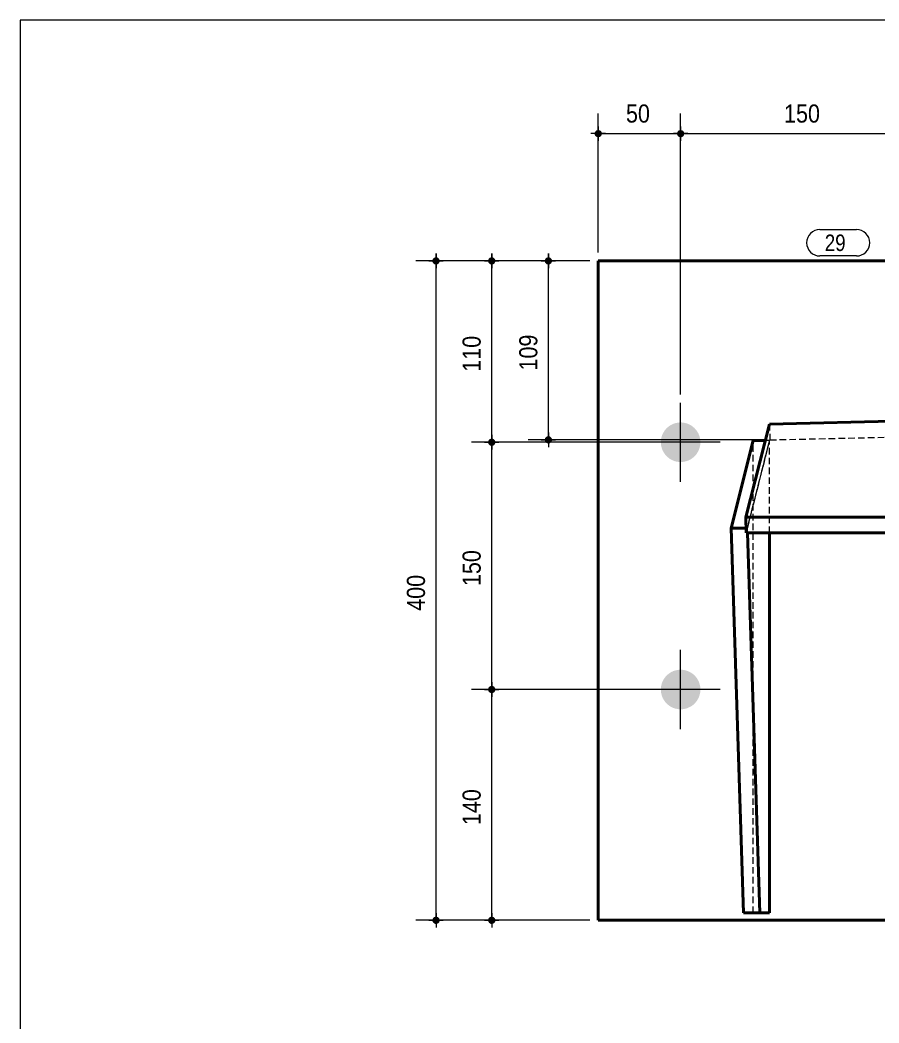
# Model space of a CAD drawing. Header units: millimetres. Extents: x 2 to 410, y 5 to 282.
# Drawn here: x 5 to 109.3, y 160.3 to 282 of the extents above; entities that cross this region are included whole.
import ezdxf

# ---------------------------------------------------------------- set-up
doc = ezdxf.new("R2010")
doc.units = ezdxf.units.MM
doc.linetypes.add('CACHE2', pattern=[1.190625, 0.79375, -0.396875])
for name, color, linetype, lineweight in [('Boulon', 7, 'Continuous', 0), ('Cache', 7, 'Continuous', 0), ('Cotation', 7, 'Continuous', 0), ('Feuille dessin', 5, 'Continuous', 0), ('Piece', 2, 'Continuous', 0), ('Repère pièce', 3, 'Continuous', 0)]:
    doc.layers.add(name, color=color, linetype=linetype, lineweight=lineweight)
doc.styles.add('ARIAL', font='ARIAL.TTF')
doc.styles.add('COMIC_SANS_MS', font='COMIC.TTF')

# ---------------------------------------------------------------- blocks, each defined once
blk = doc.blocks.new('*A2')
at = {"layer": 'Boulon'}
for points in [[(82.79, 230.84), (82.8, 230.9), (82.8, 230.96), (82.8, 231.01), (82.81, 231.07), (82.82, 231.13), (82.83, 231.19), (82.84, 231.25), (82.85, 231.31), (82.87, 231.36), (82.88, 231.42), (82.9, 231.48), (82.91, 231.53), (82.93, 231.59), (82.95, 231.64), (82.98, 231.7), (83, 231.75), (83.02, 231.81), (83.05, 231.86), (83.08, 231.91), (83.11, 231.96), (83.13, 232.01), (83.17, 232.06), (83.2, 232.11), (83.23, 232.16), (83.27, 232.21), (83.3, 232.26), (83.34, 232.3), (83.38, 232.35), (83.41, 232.39), (83.46, 232.43), (83.5, 232.48), (83.54, 232.52), (83.58, 232.56), (83.63, 232.6), (83.67, 232.63), (83.72, 232.67), (83.76, 232.71), (83.81, 232.74), (83.86, 232.77), (83.91, 232.81), (83.96, 232.84), (84.01, 232.87), (84.06, 232.9), (84.11, 232.92), (84.17, 232.95), (84.22, 232.97), (84.27, 233), (84.33, 233.02), (84.38, 233.04), (84.44, 233.06), (84.5, 233.08), (84.55, 233.09), (84.61, 233.11), (84.67, 233.12), (84.73, 233.13), (84.78, 233.14), (84.84, 233.15), (84.9, 233.16), (84.96, 233.17), (85.02, 233.17), (85.08, 233.18), (85.13, 233.18), (85.19, 233.18), (85.25, 233.18), (85.31, 233.18), (85.37, 233.17), (85.43, 233.17), (85.49, 233.16), (85.55, 233.15), (85.6, 233.14), (85.66, 233.13), (85.72, 233.12), (85.78, 233.11), (85.83, 233.09), (85.89, 233.08), (85.95, 233.06), (86, 233.04), (86.06, 233.02), (86.11, 233), (86.17, 232.97), (86.22, 232.95), (86.27, 232.92), (86.32, 232.9), (86.38, 232.87), (86.43, 232.84), (86.48, 232.81), (86.53, 232.77), (86.58, 232.74), (86.62, 232.71), (86.67, 232.67), (86.72, 232.63), (86.76, 232.6), (86.8, 232.56), (86.85, 232.52), (86.89, 232.48), (86.93, 232.43), (86.97, 232.39), (87.01, 232.35), (87.05, 232.3), (87.09, 232.26), (87.12, 232.21), (87.16, 232.16), (87.19, 232.11), (87.22, 232.06), (87.25, 232.01), (87.28, 231.96), (87.31, 231.91), (87.34, 231.86), (87.36, 231.81), (87.39, 231.75), (87.41, 231.7), (87.43, 231.64), (87.45, 231.59), (87.47, 231.53), (87.49, 231.48), (87.51, 231.42), (87.52, 231.36), (87.53, 231.31), (87.55, 231.25), (87.56, 231.19), (87.57, 231.13), (87.58, 231.07), (87.58, 231.01), (87.59, 230.96), (87.59, 230.9), (87.59, 230.84), (87.59, 230.78), (87.59, 230.72), (87.59, 230.66), (87.59, 230.6), (87.58, 230.54), (87.58, 230.49), (87.57, 230.43), (87.56, 230.37), (87.55, 230.31), (87.53, 230.25), (87.52, 230.2), (87.51, 230.14), (87.49, 230.08), (87.47, 230.03), (87.45, 229.97), (87.43, 229.92), (87.41, 229.86), (87.39, 229.81), (87.36, 229.75), (87.34, 229.7), (87.31, 229.65), (87.28, 229.6), (87.25, 229.55), (87.22, 229.5), (87.19, 229.45), (87.16, 229.4), (87.12, 229.35), (87.09, 229.3), (87.05, 229.26), (87.01, 229.21), (86.97, 229.17), (86.93, 229.12), (86.89, 229.08), (86.85, 229.04), (86.8, 229), (86.76, 228.96), (86.72, 228.92), (86.67, 228.89), (86.62, 228.85), (86.58, 228.82), (86.53, 228.78), (86.48, 228.75), (86.43, 228.72), (86.38, 228.69), (86.32, 228.66), (86.27, 228.64), (86.22, 228.61), (86.17, 228.59), (86.11, 228.56), (86.06, 228.54), (86, 228.52), (85.95, 228.5), (85.89, 228.48), (85.83, 228.47), (85.78, 228.45), (85.72, 228.44), (85.66, 228.43), (85.6, 228.41), (85.55, 228.41), (85.49, 228.4), (85.43, 228.39), (85.37, 228.39), (85.31, 228.38), (85.25, 228.38), (85.19, 228.38), (85.13, 228.38), (85.08, 228.38), (85.02, 228.39), (84.96, 228.39), (84.9, 228.4), (84.84, 228.41), (84.78, 228.41), (84.73, 228.43), (84.67, 228.44), (84.61, 228.45), (84.55, 228.47), (84.5, 228.48), (84.44, 228.5), (84.38, 228.52), (84.33, 228.54), (84.27, 228.56), (84.22, 228.59), (84.17, 228.61), (84.11, 228.64), (84.06, 228.66), (84.01, 228.69), (83.96, 228.72), (83.91, 228.75), (83.86, 228.78), (83.81, 228.82), (83.76, 228.85), (83.72, 228.89), (83.67, 228.92), (83.63, 228.96), (83.58, 229), (83.54, 229.04), (83.5, 229.08), (83.46, 229.12), (83.41, 229.17), (83.38, 229.21), (83.34, 229.26), (83.3, 229.3), (83.27, 229.35), (83.23, 229.4), (83.2, 229.45), (83.17, 229.5), (83.13, 229.55), (83.11, 229.6), (83.08, 229.65), (83.05, 229.7), (83.02, 229.75), (83, 229.81), (82.98, 229.86), (82.95, 229.92), (82.93, 229.97), (82.91, 230.03), (82.9, 230.08), (82.88, 230.14), (82.87, 230.2), (82.85, 230.25), (82.84, 230.31), (82.83, 230.37), (82.82, 230.43), (82.81, 230.49), (82.8, 230.54), (82.8, 230.6), (82.8, 230.66), (82.79, 230.72), (82.79, 230.78)], [(82.79, 200.84), (82.8, 200.9), (82.8, 200.96), (82.8, 201.01), (82.81, 201.07), (82.82, 201.13), (82.83, 201.19), (82.84, 201.25), (82.85, 201.31), (82.87, 201.36), (82.88, 201.42), (82.9, 201.48), (82.91, 201.53), (82.93, 201.59), (82.95, 201.64), (82.98, 201.7), (83, 201.75), (83.02, 201.81), (83.05, 201.86), (83.08, 201.91), (83.11, 201.96), (83.13, 202.01), (83.17, 202.06), (83.2, 202.11), (83.23, 202.16), (83.27, 202.21), (83.3, 202.26), (83.34, 202.3), (83.38, 202.35), (83.41, 202.39), (83.46, 202.43), (83.5, 202.48), (83.54, 202.52), (83.58, 202.56), (83.63, 202.6), (83.67, 202.63), (83.72, 202.67), (83.76, 202.71), (83.81, 202.74), (83.86, 202.77), (83.91, 202.81), (83.96, 202.84), (84.01, 202.87), (84.06, 202.9), (84.11, 202.92), (84.17, 202.95), (84.22, 202.97), (84.27, 203), (84.33, 203.02), (84.38, 203.04), (84.44, 203.06), (84.5, 203.08), (84.55, 203.09), (84.61, 203.11), (84.67, 203.12), (84.73, 203.13), (84.78, 203.14), (84.84, 203.15), (84.9, 203.16), (84.96, 203.17), (85.02, 203.17), (85.08, 203.18), (85.13, 203.18), (85.19, 203.18), (85.25, 203.18), (85.31, 203.18), (85.37, 203.17), (85.43, 203.17), (85.49, 203.16), (85.55, 203.15), (85.6, 203.14), (85.66, 203.13), (85.72, 203.12), (85.78, 203.11), (85.83, 203.09), (85.89, 203.08), (85.95, 203.06), (86, 203.04), (86.06, 203.02), (86.11, 203), (86.17, 202.97), (86.22, 202.95), (86.27, 202.92), (86.32, 202.9), (86.38, 202.87), (86.43, 202.84), (86.48, 202.81), (86.53, 202.77), (86.58, 202.74), (86.62, 202.71), (86.67, 202.67), (86.72, 202.63), (86.76, 202.6), (86.8, 202.56), (86.85, 202.52), (86.89, 202.48), (86.93, 202.43), (86.97, 202.39), (87.01, 202.35), (87.05, 202.3), (87.09, 202.26), (87.12, 202.21), (87.16, 202.16), (87.19, 202.11), (87.22, 202.06), (87.25, 202.01), (87.28, 201.96), (87.31, 201.91), (87.34, 201.86), (87.36, 201.81), (87.39, 201.75), (87.41, 201.7), (87.43, 201.64), (87.45, 201.59), (87.47, 201.53), (87.49, 201.48), (87.51, 201.42), (87.52, 201.36), (87.53, 201.31), (87.55, 201.25), (87.56, 201.19), (87.57, 201.13), (87.58, 201.07), (87.58, 201.01), (87.59, 200.96), (87.59, 200.9), (87.59, 200.84), (87.59, 200.78), (87.59, 200.72), (87.59, 200.66), (87.59, 200.6), (87.58, 200.54), (87.58, 200.49), (87.57, 200.43), (87.56, 200.37), (87.55, 200.31), (87.53, 200.25), (87.52, 200.2), (87.51, 200.14), (87.49, 200.08), (87.47, 200.03), (87.45, 199.97), (87.43, 199.92), (87.41, 199.86), (87.39, 199.81), (87.36, 199.75), (87.34, 199.7), (87.31, 199.65), (87.28, 199.6), (87.25, 199.55), (87.22, 199.5), (87.19, 199.45), (87.16, 199.4), (87.12, 199.35), (87.09, 199.3), (87.05, 199.26), (87.01, 199.21), (86.97, 199.17), (86.93, 199.12), (86.89, 199.08), (86.85, 199.04), (86.8, 199), (86.76, 198.96), (86.72, 198.92), (86.67, 198.89), (86.62, 198.85), (86.58, 198.82), (86.53, 198.78), (86.48, 198.75), (86.43, 198.72), (86.38, 198.69), (86.32, 198.66), (86.27, 198.64), (86.22, 198.61), (86.17, 198.59), (86.11, 198.56), (86.06, 198.54), (86, 198.52), (85.95, 198.5), (85.89, 198.48), (85.83, 198.47), (85.78, 198.45), (85.72, 198.44), (85.66, 198.43), (85.6, 198.41), (85.55, 198.41), (85.49, 198.4), (85.43, 198.39), (85.37, 198.39), (85.31, 198.38), (85.25, 198.38), (85.19, 198.38), (85.13, 198.38), (85.08, 198.38), (85.02, 198.39), (84.96, 198.39), (84.9, 198.4), (84.84, 198.41), (84.78, 198.41), (84.73, 198.43), (84.67, 198.44), (84.61, 198.45), (84.55, 198.47), (84.5, 198.48), (84.44, 198.5), (84.38, 198.52), (84.33, 198.54), (84.27, 198.56), (84.22, 198.59), (84.17, 198.61), (84.11, 198.64), (84.06, 198.66), (84.01, 198.69), (83.96, 198.72), (83.91, 198.75), (83.86, 198.78), (83.81, 198.82), (83.76, 198.85), (83.72, 198.89), (83.67, 198.92), (83.63, 198.96), (83.58, 199), (83.54, 199.04), (83.5, 199.08), (83.46, 199.12), (83.41, 199.17), (83.38, 199.21), (83.34, 199.26), (83.3, 199.3), (83.27, 199.35), (83.23, 199.4), (83.2, 199.45), (83.17, 199.5), (83.13, 199.55), (83.11, 199.6), (83.08, 199.65), (83.05, 199.7), (83.02, 199.75), (83, 199.81), (82.98, 199.86), (82.95, 199.92), (82.93, 199.97), (82.91, 200.03), (82.9, 200.08), (82.88, 200.14), (82.87, 200.2), (82.85, 200.25), (82.84, 200.31), (82.83, 200.37), (82.82, 200.43), (82.81, 200.49), (82.8, 200.54), (82.8, 200.6), (82.8, 200.66), (82.79, 200.72), (82.79, 200.78)]]:
    blk.add_hatch(color=256, dxfattribs=at).paths.add_polyline_path(points, flags=17)
at = {"layer": 'Boulon', "linetype": 'Continuous', "lineweight": 0}
for p, q in [((85.19, 225.98), (85.19, 235.58)), ((89.99, 230.78), (80.39, 230.78)), ((85.19, 195.98), (85.19, 205.58)), ((89.99, 200.78), (80.39, 200.78))]:
    blk.add_line(p, q, dxfattribs=at)
blk = doc.blocks.new('*A6')
at = {"layer": 'Cache', "color": 7, "linetype": 'CACHE2', "lineweight": 20}
blk.add_line((133.109528, 252.779372), (128.012229, 252.779372), dxfattribs=at)
at = {"layer": 'Piece', "color": 2, "linetype": 'Continuous', "lineweight": 40}
for p, q in [((75.193244, 172.779372), (75.193244, 252.779372)), ((75.193244, 252.779372), (128.012229, 252.779372)), ((187.193244, 252.779372), (133.109528, 252.779372)), ((187.193244, 172.779372), (187.193244, 252.779372)), ((187.193244, 172.779372), (75.193244, 172.779372))]:
    blk.add_line(p, q, dxfattribs=at)
blk = doc.blocks.new('*A7')
at = {"layer": 'Cache', "color": 7, "linetype": 'CACHE2', "lineweight": 20}
for p, q in [((132.932531, 233.829288), (126.628472, 233.685395)), ((95.979742, 232.985826), (96.023441, 231.070114)), ((96.023441, 231.070114), (166.226914, 232.672536)), ((93.158872, 219.771695), (96.023441, 231.070114))]:
    blk.add_line(p, q, dxfattribs=at)
at = {"layer": 'Piece', "color": 2, "linetype": 'Continuous', "lineweight": 40}
for p, q in [((126.628472, 233.685395), (95.979742, 232.985826)), ((166.183214, 234.588247), (132.932531, 233.829288)), ((162.912531, 221.688034), (166.183214, 234.588247)), ((166.183214, 234.588247), (166.226914, 232.672536)), ((95.979742, 232.985826), (93.115173, 221.687407)), ((166.226914, 232.672536), (162.95623, 219.772323)), ((93.115173, 221.687407), (162.912531, 221.688034)), ((93.115173, 221.687407), (93.158872, 219.771695)), ((162.912531, 221.688034), (162.95623, 219.772323)), ((162.95623, 219.772323), (93.158872, 219.771695))]:
    blk.add_line(p, q, dxfattribs=at)
blk = doc.blocks.new('*A10')
at = {"layer": 'Cache', "color": 7, "linetype": 'CACHE2', "lineweight": 20}
for p, q in [((93.304521, 220.34645), (95.99874, 230.972766)), ((94.004529, 173.675853), (94.004529, 230.972766)), ((95.99874, 230.972766), (95.469356, 230.972766)), ((95.99874, 219.771721), (95.99874, 230.972766)), ((93.304521, 220.34645), (93.145762, 220.34645)), ((93.323243, 219.771697), (93.304521, 220.34645)), ((94.004529, 173.675853), (92.830578, 173.675891)), ((95.99874, 173.675853), (94.004529, 173.675853))]:
    blk.add_line(p, q, dxfattribs=at)
at = {"layer": 'Piece', "color": 2, "linetype": 'Continuous', "lineweight": 40}
for p, q in [((91.31031, 220.34645), (94.004529, 230.972766)), ((95.469356, 230.972766), (94.004529, 230.972766)), ((93.145762, 220.34645), (91.31031, 220.34645)), ((92.830578, 173.675891), (91.31031, 220.34645)), ((94.824788, 173.675891), (93.323243, 219.771697)), ((95.99874, 173.675853), (95.99874, 219.771721)), ((94.824788, 173.675891), (92.830578, 173.675891)), ((94.824788, 173.675891), (95.99874, 173.675853))]:
    blk.add_line(p, q, dxfattribs=at)
blk = doc.blocks.new('*A28')
at = {"layer": 'Feuille dessin', "linetype": 'Continuous', "lineweight": 0}
for p, q in [((405, 282), (5, 282)), ((5, 282), (5, 5))]:
    blk.add_line(p, q, dxfattribs=at)
blk = doc.blocks.new('*A34')
at = {"layer": 'Cotation'}
for points in [[(75.17, 267.78), (75.15, 267.78), (75.13, 267.78), (75.11, 267.79), (75.09, 267.79), (75.07, 267.8), (75.05, 267.8), (75.02, 267.81), (75.01, 267.82), (74.99, 267.83), (74.97, 267.84), (74.95, 267.85), (74.93, 267.86), (74.91, 267.88), (74.9, 267.89), (74.88, 267.91), (74.87, 267.92), (74.85, 267.94), (74.84, 267.96), (74.83, 267.97), (74.82, 267.99), (74.81, 268.01), (74.8, 268.03), (74.79, 268.05), (74.78, 268.07), (74.77, 268.09), (74.77, 268.11), (74.76, 268.13), (74.76, 268.15), (74.76, 268.17), (74.75, 268.2), (74.75, 268.22), (74.75, 268.24), (74.76, 268.26), (74.76, 268.28), (74.76, 268.3), (74.77, 268.32), (74.77, 268.35), (74.78, 268.37), (74.79, 268.39), (74.8, 268.41), (74.81, 268.43), (74.82, 268.44), (74.83, 268.46), (74.84, 268.48), (74.85, 268.5), (74.87, 268.51), (74.88, 268.53), (74.9, 268.54), (74.91, 268.56), (74.93, 268.57), (74.95, 268.58), (74.97, 268.6), (74.99, 268.61), (75.01, 268.62), (75.02, 268.62), (75.05, 268.63), (75.07, 268.64), (75.09, 268.64), (75.11, 268.65), (75.13, 268.65), (75.15, 268.66), (75.17, 268.66), (75.19, 268.66), (75.21, 268.66), (75.24, 268.66), (75.26, 268.65), (75.28, 268.65), (75.3, 268.64), (75.32, 268.64), (75.34, 268.63), (75.36, 268.62), (75.38, 268.62), (75.4, 268.61), (75.42, 268.6), (75.44, 268.58), (75.46, 268.57), (75.47, 268.56), (75.49, 268.54), (75.5, 268.53), (75.52, 268.51), (75.53, 268.5), (75.55, 268.48), (75.56, 268.46), (75.57, 268.44), (75.58, 268.43), (75.59, 268.41), (75.6, 268.39), (75.61, 268.37), (75.61, 268.35), (75.62, 268.32), (75.62, 268.3), (75.63, 268.28), (75.63, 268.26), (75.63, 268.24), (75.63, 268.22), (75.63, 268.2), (75.63, 268.17), (75.63, 268.15), (75.62, 268.13), (75.62, 268.11), (75.61, 268.09), (75.61, 268.07), (75.6, 268.05), (75.59, 268.03), (75.58, 268.01), (75.57, 267.99), (75.56, 267.97), (75.55, 267.96), (75.53, 267.94), (75.52, 267.92), (75.5, 267.91), (75.49, 267.89), (75.47, 267.88), (75.46, 267.86), (75.44, 267.85), (75.42, 267.84), (75.4, 267.83), (75.38, 267.82), (75.36, 267.81), (75.34, 267.8), (75.32, 267.8), (75.3, 267.79), (75.28, 267.79), (75.26, 267.78), (75.24, 267.78), (75.21, 267.78), (75.19, 267.78)], [(85.17, 267.78), (85.15, 267.78), (85.13, 267.78), (85.11, 267.79), (85.09, 267.79), (85.07, 267.8), (85.05, 267.8), (85.02, 267.81), (85.01, 267.82), (84.99, 267.83), (84.97, 267.84), (84.95, 267.85), (84.93, 267.86), (84.91, 267.88), (84.9, 267.89), (84.88, 267.91), (84.87, 267.92), (84.85, 267.94), (84.84, 267.96), (84.83, 267.97), (84.82, 267.99), (84.81, 268.01), (84.8, 268.03), (84.79, 268.05), (84.78, 268.07), (84.77, 268.09), (84.77, 268.11), (84.76, 268.13), (84.76, 268.15), (84.76, 268.17), (84.75, 268.2), (84.75, 268.22), (84.75, 268.24), (84.76, 268.26), (84.76, 268.28), (84.76, 268.3), (84.77, 268.32), (84.77, 268.35), (84.78, 268.37), (84.79, 268.39), (84.8, 268.41), (84.81, 268.43), (84.82, 268.44), (84.83, 268.46), (84.84, 268.48), (84.85, 268.5), (84.87, 268.51), (84.88, 268.53), (84.9, 268.54), (84.91, 268.56), (84.93, 268.57), (84.95, 268.58), (84.97, 268.6), (84.99, 268.61), (85.01, 268.62), (85.02, 268.62), (85.05, 268.63), (85.07, 268.64), (85.09, 268.64), (85.11, 268.65), (85.13, 268.65), (85.15, 268.66), (85.17, 268.66), (85.19, 268.66), (85.21, 268.66), (85.24, 268.66), (85.26, 268.65), (85.28, 268.65), (85.3, 268.64), (85.32, 268.64), (85.34, 268.63), (85.36, 268.62), (85.38, 268.62), (85.4, 268.61), (85.42, 268.6), (85.44, 268.58), (85.46, 268.57), (85.47, 268.56), (85.49, 268.54), (85.5, 268.53), (85.52, 268.51), (85.53, 268.5), (85.55, 268.48), (85.56, 268.46), (85.57, 268.44), (85.58, 268.43), (85.59, 268.41), (85.6, 268.39), (85.61, 268.37), (85.61, 268.35), (85.62, 268.32), (85.62, 268.3), (85.63, 268.28), (85.63, 268.26), (85.63, 268.24), (85.63, 268.22), (85.63, 268.2), (85.63, 268.17), (85.63, 268.15), (85.62, 268.13), (85.62, 268.11), (85.61, 268.09), (85.61, 268.07), (85.6, 268.05), (85.59, 268.03), (85.58, 268.01), (85.57, 267.99), (85.56, 267.97), (85.55, 267.96), (85.53, 267.94), (85.52, 267.92), (85.5, 267.91), (85.49, 267.89), (85.47, 267.88), (85.46, 267.86), (85.44, 267.85), (85.42, 267.84), (85.4, 267.83), (85.38, 267.82), (85.36, 267.81), (85.34, 267.8), (85.32, 267.8), (85.3, 267.79), (85.28, 267.79), (85.26, 267.78), (85.24, 267.78), (85.21, 267.78), (85.19, 267.78)]]:
    blk.add_hatch(color=256, dxfattribs=at).paths.add_polyline_path(points, flags=17)
at = {"layer": 'Cotation', "linetype": 'Continuous', "lineweight": 0}
for p, q in [((75.19, 253.78), (75.19, 270.66)), ((85.19, 236.58), (85.19, 270.66)), ((75.19, 269.1), (75.19, 267.34)), ((85.19, 269.1), (85.19, 267.34)), ((76.07, 268.22), (74.31, 268.22)), ((75.19, 268.22), (74.31, 268.22)), ((75.19, 268.22), (85.19, 268.22)), ((86.07, 268.22), (84.31, 268.22)), ((85.19, 268.22), (86.07, 268.22))]:
    blk.add_line(p, q, dxfattribs=at)
at = {"layer": 'Cotation'}
for p in [(75.19, 268.22), (85.19, 268.22)]:
    blk.add_point(p, dxfattribs=at)
at = {"layer": 'Cotation', "style": 'ARIAL', "width": 0.85}
blk.add_text('50', height=2.2, dxfattribs=at).set_placement((78.56, 269.56))
blk = doc.blocks.new('*A35')
at = {"layer": 'Cotation'}
for points in [[(85.17, 267.78), (85.15, 267.78), (85.13, 267.78), (85.11, 267.79), (85.09, 267.79), (85.07, 267.8), (85.05, 267.8), (85.02, 267.81), (85.01, 267.82), (84.99, 267.83), (84.97, 267.84), (84.95, 267.85), (84.93, 267.86), (84.91, 267.88), (84.9, 267.89), (84.88, 267.91), (84.87, 267.92), (84.85, 267.94), (84.84, 267.96), (84.83, 267.97), (84.82, 267.99), (84.81, 268.01), (84.8, 268.03), (84.79, 268.05), (84.78, 268.07), (84.77, 268.09), (84.77, 268.11), (84.76, 268.13), (84.76, 268.15), (84.76, 268.17), (84.75, 268.2), (84.75, 268.22), (84.75, 268.24), (84.76, 268.26), (84.76, 268.28), (84.76, 268.3), (84.77, 268.32), (84.77, 268.35), (84.78, 268.37), (84.79, 268.39), (84.8, 268.41), (84.81, 268.43), (84.82, 268.44), (84.83, 268.46), (84.84, 268.48), (84.85, 268.5), (84.87, 268.51), (84.88, 268.53), (84.9, 268.54), (84.91, 268.56), (84.93, 268.57), (84.95, 268.58), (84.97, 268.6), (84.99, 268.61), (85.01, 268.62), (85.02, 268.62), (85.05, 268.63), (85.07, 268.64), (85.09, 268.64), (85.11, 268.65), (85.13, 268.65), (85.15, 268.66), (85.17, 268.66), (85.19, 268.66), (85.21, 268.66), (85.24, 268.66), (85.26, 268.65), (85.28, 268.65), (85.3, 268.64), (85.32, 268.64), (85.34, 268.63), (85.36, 268.62), (85.38, 268.62), (85.4, 268.61), (85.42, 268.6), (85.44, 268.58), (85.46, 268.57), (85.47, 268.56), (85.49, 268.54), (85.5, 268.53), (85.52, 268.51), (85.53, 268.5), (85.55, 268.48), (85.56, 268.46), (85.57, 268.44), (85.58, 268.43), (85.59, 268.41), (85.6, 268.39), (85.61, 268.37), (85.61, 268.35), (85.62, 268.32), (85.62, 268.3), (85.63, 268.28), (85.63, 268.26), (85.63, 268.24), (85.63, 268.22), (85.63, 268.2), (85.63, 268.17), (85.63, 268.15), (85.62, 268.13), (85.62, 268.11), (85.61, 268.09), (85.61, 268.07), (85.6, 268.05), (85.59, 268.03), (85.58, 268.01), (85.57, 267.99), (85.56, 267.97), (85.55, 267.96), (85.53, 267.94), (85.52, 267.92), (85.5, 267.91), (85.49, 267.89), (85.47, 267.88), (85.46, 267.86), (85.44, 267.85), (85.42, 267.84), (85.4, 267.83), (85.38, 267.82), (85.36, 267.81), (85.34, 267.8), (85.32, 267.8), (85.3, 267.79), (85.28, 267.79), (85.26, 267.78), (85.24, 267.78), (85.21, 267.78), (85.19, 267.78)], [(115.17, 267.78), (115.15, 267.78), (115.13, 267.78), (115.11, 267.79), (115.09, 267.79), (115.07, 267.8), (115.05, 267.8), (115.02, 267.81), (115.01, 267.82), (114.99, 267.83), (114.97, 267.84), (114.95, 267.85), (114.93, 267.86), (114.91, 267.88), (114.9, 267.89), (114.88, 267.91), (114.87, 267.92), (114.85, 267.94), (114.84, 267.96), (114.83, 267.97), (114.82, 267.99), (114.81, 268.01), (114.8, 268.03), (114.79, 268.05), (114.78, 268.07), (114.77, 268.09), (114.77, 268.11), (114.76, 268.13), (114.76, 268.15), (114.76, 268.17), (114.75, 268.2), (114.75, 268.22), (114.75, 268.24), (114.76, 268.26), (114.76, 268.28), (114.76, 268.3), (114.77, 268.32), (114.77, 268.35), (114.78, 268.37), (114.79, 268.39), (114.8, 268.41), (114.81, 268.43), (114.82, 268.44), (114.83, 268.46), (114.84, 268.48), (114.85, 268.5), (114.87, 268.51), (114.88, 268.53), (114.9, 268.54), (114.91, 268.56), (114.93, 268.57), (114.95, 268.58), (114.97, 268.6), (114.99, 268.61), (115.01, 268.62), (115.02, 268.62), (115.05, 268.63), (115.07, 268.64), (115.09, 268.64), (115.11, 268.65), (115.13, 268.65), (115.15, 268.66), (115.17, 268.66), (115.19, 268.66), (115.21, 268.66), (115.24, 268.66), (115.26, 268.65), (115.28, 268.65), (115.3, 268.64), (115.32, 268.64), (115.34, 268.63), (115.36, 268.62), (115.38, 268.62), (115.4, 268.61), (115.42, 268.6), (115.44, 268.58), (115.46, 268.57), (115.47, 268.56), (115.49, 268.54), (115.5, 268.53), (115.52, 268.51), (115.53, 268.5), (115.55, 268.48), (115.56, 268.46), (115.57, 268.44), (115.58, 268.43), (115.59, 268.41), (115.6, 268.39), (115.61, 268.37), (115.61, 268.35), (115.62, 268.32), (115.62, 268.3), (115.63, 268.28), (115.63, 268.26), (115.63, 268.24), (115.63, 268.22), (115.63, 268.2), (115.63, 268.17), (115.63, 268.15), (115.62, 268.13), (115.62, 268.11), (115.61, 268.09), (115.61, 268.07), (115.6, 268.05), (115.59, 268.03), (115.58, 268.01), (115.57, 267.99), (115.56, 267.97), (115.55, 267.96), (115.53, 267.94), (115.52, 267.92), (115.5, 267.91), (115.49, 267.89), (115.47, 267.88), (115.46, 267.86), (115.44, 267.85), (115.42, 267.84), (115.4, 267.83), (115.38, 267.82), (115.36, 267.81), (115.34, 267.8), (115.32, 267.8), (115.3, 267.79), (115.28, 267.79), (115.26, 267.78), (115.24, 267.78), (115.21, 267.78), (115.19, 267.78)]]:
    blk.add_hatch(color=256, dxfattribs=at).paths.add_polyline_path(points, flags=17)
at = {"layer": 'Cotation', "linetype": 'Continuous', "lineweight": 0}
for p, q in [((85.19, 236.58), (85.19, 270.66)), ((115.19, 247.58), (115.19, 270.66)), ((85.19, 269.1), (85.19, 267.34)), ((115.19, 269.1), (115.19, 267.34)), ((86.07, 268.22), (84.31, 268.22)), ((85.19, 268.22), (84.31, 268.22)), ((85.19, 268.22), (115.19, 268.22)), ((116.07, 268.22), (114.31, 268.22)), ((115.19, 268.22), (116.07, 268.22))]:
    blk.add_line(p, q, dxfattribs=at)
at = {"layer": 'Cotation'}
for p in [(85.19, 268.22), (115.19, 268.22)]:
    blk.add_point(p, dxfattribs=at)
at = {"layer": 'Cotation', "style": 'ARIAL', "width": 0.85}
blk.add_text('150', height=2.2, dxfattribs=at).set_placement((97.75, 269.56))
blk = doc.blocks.new('*A44')
at = {"layer": 'Cotation'}
for points in [[(69.12, 252.34), (69.1, 252.34), (69.07, 252.34), (69.05, 252.35), (69.03, 252.35), (69.01, 252.36), (68.99, 252.37), (68.97, 252.37), (68.95, 252.38), (68.93, 252.39), (68.91, 252.4), (68.89, 252.41), (68.88, 252.43), (68.86, 252.44), (68.84, 252.45), (68.83, 252.47), (68.81, 252.48), (68.8, 252.5), (68.79, 252.52), (68.77, 252.53), (68.76, 252.55), (68.75, 252.57), (68.74, 252.59), (68.73, 252.61), (68.72, 252.63), (68.72, 252.65), (68.71, 252.67), (68.71, 252.69), (68.7, 252.71), (68.7, 252.74), (68.7, 252.76), (68.7, 252.78), (68.7, 252.8), (68.7, 252.82), (68.7, 252.84), (68.71, 252.87), (68.71, 252.89), (68.72, 252.91), (68.72, 252.93), (68.73, 252.95), (68.74, 252.97), (68.75, 252.99), (68.76, 253.01), (68.77, 253.02), (68.79, 253.04), (68.8, 253.06), (68.81, 253.07), (68.83, 253.09), (68.84, 253.11), (68.86, 253.12), (68.88, 253.13), (68.89, 253.15), (68.91, 253.16), (68.93, 253.17), (68.95, 253.18), (68.97, 253.19), (68.99, 253.19), (69.01, 253.2), (69.03, 253.21), (69.05, 253.21), (69.07, 253.21), (69.1, 253.22), (69.12, 253.22), (69.14, 253.22), (69.16, 253.22), (69.18, 253.22), (69.2, 253.21), (69.22, 253.21), (69.25, 253.21), (69.27, 253.2), (69.29, 253.19), (69.31, 253.19), (69.33, 253.18), (69.35, 253.17), (69.36, 253.16), (69.38, 253.15), (69.4, 253.13), (69.42, 253.12), (69.43, 253.11), (69.45, 253.09), (69.46, 253.07), (69.48, 253.06), (69.49, 253.04), (69.5, 253.02), (69.52, 253.01), (69.53, 252.99), (69.54, 252.97), (69.55, 252.95), (69.55, 252.93), (69.56, 252.91), (69.57, 252.89), (69.57, 252.87), (69.57, 252.84), (69.58, 252.82), (69.58, 252.8), (69.58, 252.78), (69.58, 252.76), (69.58, 252.74), (69.57, 252.71), (69.57, 252.69), (69.57, 252.67), (69.56, 252.65), (69.55, 252.63), (69.55, 252.61), (69.54, 252.59), (69.53, 252.57), (69.52, 252.55), (69.5, 252.53), (69.49, 252.52), (69.48, 252.5), (69.46, 252.48), (69.45, 252.47), (69.43, 252.45), (69.42, 252.44), (69.4, 252.43), (69.38, 252.41), (69.36, 252.4), (69.35, 252.39), (69.33, 252.38), (69.31, 252.37), (69.29, 252.37), (69.27, 252.36), (69.25, 252.35), (69.22, 252.35), (69.2, 252.34), (69.18, 252.34), (69.16, 252.34), (69.14, 252.34)], [(69.12, 230.63), (69.1, 230.63), (69.07, 230.63), (69.05, 230.64), (69.03, 230.64), (69.01, 230.65), (68.99, 230.66), (68.97, 230.66), (68.95, 230.67), (68.93, 230.68), (68.91, 230.69), (68.89, 230.7), (68.88, 230.72), (68.86, 230.73), (68.84, 230.74), (68.83, 230.76), (68.81, 230.77), (68.8, 230.79), (68.79, 230.81), (68.77, 230.83), (68.76, 230.84), (68.75, 230.86), (68.74, 230.88), (68.73, 230.9), (68.72, 230.92), (68.72, 230.94), (68.71, 230.96), (68.71, 230.98), (68.7, 231.01), (68.7, 231.03), (68.7, 231.05), (68.7, 231.07), (68.7, 231.09), (68.7, 231.11), (68.7, 231.13), (68.71, 231.16), (68.71, 231.18), (68.72, 231.2), (68.72, 231.22), (68.73, 231.24), (68.74, 231.26), (68.75, 231.28), (68.76, 231.3), (68.77, 231.31), (68.79, 231.33), (68.8, 231.35), (68.81, 231.37), (68.83, 231.38), (68.84, 231.4), (68.86, 231.41), (68.88, 231.42), (68.89, 231.44), (68.91, 231.45), (68.93, 231.46), (68.95, 231.47), (68.97, 231.48), (68.99, 231.48), (69.01, 231.49), (69.03, 231.5), (69.05, 231.5), (69.07, 231.51), (69.1, 231.51), (69.12, 231.51), (69.14, 231.51), (69.16, 231.51), (69.18, 231.51), (69.2, 231.51), (69.22, 231.5), (69.25, 231.5), (69.27, 231.49), (69.29, 231.48), (69.31, 231.48), (69.33, 231.47), (69.35, 231.46), (69.36, 231.45), (69.38, 231.44), (69.4, 231.42), (69.42, 231.41), (69.43, 231.4), (69.45, 231.38), (69.46, 231.37), (69.48, 231.35), (69.49, 231.33), (69.5, 231.31), (69.52, 231.3), (69.53, 231.28), (69.54, 231.26), (69.55, 231.24), (69.55, 231.22), (69.56, 231.2), (69.57, 231.18), (69.57, 231.16), (69.57, 231.13), (69.58, 231.11), (69.58, 231.09), (69.58, 231.07), (69.58, 231.05), (69.58, 231.03), (69.57, 231.01), (69.57, 230.98), (69.57, 230.96), (69.56, 230.94), (69.55, 230.92), (69.55, 230.9), (69.54, 230.88), (69.53, 230.86), (69.52, 230.84), (69.5, 230.83), (69.49, 230.81), (69.48, 230.79), (69.46, 230.77), (69.45, 230.76), (69.43, 230.74), (69.42, 230.73), (69.4, 230.72), (69.38, 230.7), (69.36, 230.69), (69.35, 230.68), (69.33, 230.67), (69.31, 230.66), (69.29, 230.66), (69.27, 230.65), (69.25, 230.64), (69.22, 230.64), (69.2, 230.63), (69.18, 230.63), (69.16, 230.63), (69.14, 230.63)]]:
    blk.add_hatch(color=256, dxfattribs=at).paths.add_polyline_path(points, flags=17)
at = {"layer": 'Cotation', "linetype": 'Continuous', "lineweight": 0}
for p, q in [((69.14, 253.66), (69.14, 251.9)), ((69.14, 252.78), (69.14, 253.66)), ((74.19, 252.78), (66.7, 252.78)), ((68.26, 252.78), (70.02, 252.78)), ((69.14, 231.07), (69.14, 252.78)), ((69.14, 231.95), (69.14, 230.19)), ((95.02, 231.07), (66.7, 231.07)), ((68.26, 231.07), (70.02, 231.07)), ((69.14, 231.07), (69.14, 230.19))]:
    blk.add_line(p, q, dxfattribs=at)
at = {"layer": 'Cotation'}
for p in [(69.14, 252.78), (69.14, 231.07)]:
    blk.add_point(p, dxfattribs=at)
at = {"layer": 'Cotation', "style": 'ARIAL', "width": 0.85}
blk.add_text('109', height=2.2, rotation=90.0002, dxfattribs=at).set_placement((67.8, 239.48))
blk = doc.blocks.new('*A45')
at = {"layer": 'Cotation'}
for points in [[(62.24, 200.34), (62.22, 200.34), (62.2, 200.34), (62.18, 200.35), (62.15, 200.35), (62.13, 200.36), (62.11, 200.37), (62.09, 200.37), (62.07, 200.38), (62.05, 200.39), (62.04, 200.4), (62.02, 200.41), (62, 200.43), (61.98, 200.44), (61.97, 200.45), (61.95, 200.47), (61.94, 200.48), (61.92, 200.5), (61.91, 200.52), (61.9, 200.53), (61.88, 200.55), (61.87, 200.57), (61.86, 200.59), (61.85, 200.61), (61.85, 200.63), (61.84, 200.65), (61.83, 200.67), (61.83, 200.69), (61.83, 200.71), (61.82, 200.74), (61.82, 200.76), (61.82, 200.78), (61.82, 200.8), (61.82, 200.82), (61.83, 200.84), (61.83, 200.87), (61.83, 200.89), (61.84, 200.91), (61.85, 200.93), (61.85, 200.95), (61.86, 200.97), (61.87, 200.99), (61.88, 201.01), (61.9, 201.02), (61.91, 201.04), (61.92, 201.06), (61.94, 201.07), (61.95, 201.09), (61.97, 201.11), (61.98, 201.12), (62, 201.13), (62.02, 201.15), (62.04, 201.16), (62.05, 201.17), (62.07, 201.18), (62.09, 201.19), (62.11, 201.19), (62.13, 201.2), (62.15, 201.21), (62.18, 201.21), (62.2, 201.21), (62.22, 201.22), (62.24, 201.22), (62.26, 201.22), (62.28, 201.22), (62.3, 201.22), (62.33, 201.21), (62.35, 201.21), (62.37, 201.21), (62.39, 201.2), (62.41, 201.19), (62.43, 201.19), (62.45, 201.18), (62.47, 201.17), (62.49, 201.16), (62.51, 201.15), (62.52, 201.13), (62.54, 201.12), (62.56, 201.11), (62.57, 201.09), (62.59, 201.07), (62.6, 201.06), (62.61, 201.04), (62.63, 201.02), (62.64, 201.01), (62.65, 200.99), (62.66, 200.97), (62.67, 200.95), (62.68, 200.93), (62.68, 200.91), (62.69, 200.89), (62.69, 200.87), (62.7, 200.84), (62.7, 200.82), (62.7, 200.8), (62.7, 200.78), (62.7, 200.76), (62.7, 200.74), (62.7, 200.71), (62.69, 200.69), (62.69, 200.67), (62.68, 200.65), (62.68, 200.63), (62.67, 200.61), (62.66, 200.59), (62.65, 200.57), (62.64, 200.55), (62.63, 200.53), (62.61, 200.52), (62.6, 200.5), (62.59, 200.48), (62.57, 200.47), (62.56, 200.45), (62.54, 200.44), (62.52, 200.43), (62.51, 200.41), (62.49, 200.4), (62.47, 200.39), (62.45, 200.38), (62.43, 200.37), (62.41, 200.37), (62.39, 200.36), (62.37, 200.35), (62.35, 200.35), (62.33, 200.34), (62.3, 200.34), (62.28, 200.34), (62.26, 200.34)], [(62.24, 172.34), (62.22, 172.34), (62.2, 172.34), (62.18, 172.35), (62.15, 172.35), (62.13, 172.36), (62.11, 172.37), (62.09, 172.37), (62.07, 172.38), (62.05, 172.39), (62.04, 172.4), (62.02, 172.41), (62, 172.43), (61.98, 172.44), (61.97, 172.45), (61.95, 172.47), (61.94, 172.48), (61.92, 172.5), (61.91, 172.52), (61.9, 172.53), (61.88, 172.55), (61.87, 172.57), (61.86, 172.59), (61.85, 172.61), (61.85, 172.63), (61.84, 172.65), (61.83, 172.67), (61.83, 172.69), (61.83, 172.71), (61.82, 172.74), (61.82, 172.76), (61.82, 172.78), (61.82, 172.8), (61.82, 172.82), (61.83, 172.84), (61.83, 172.87), (61.83, 172.89), (61.84, 172.91), (61.85, 172.93), (61.85, 172.95), (61.86, 172.97), (61.87, 172.99), (61.88, 173.01), (61.9, 173.02), (61.91, 173.04), (61.92, 173.06), (61.94, 173.07), (61.95, 173.09), (61.97, 173.11), (61.98, 173.12), (62, 173.13), (62.02, 173.15), (62.04, 173.16), (62.05, 173.17), (62.07, 173.18), (62.09, 173.19), (62.11, 173.19), (62.13, 173.2), (62.15, 173.21), (62.18, 173.21), (62.2, 173.21), (62.22, 173.22), (62.24, 173.22), (62.26, 173.22), (62.28, 173.22), (62.3, 173.22), (62.33, 173.21), (62.35, 173.21), (62.37, 173.21), (62.39, 173.2), (62.41, 173.19), (62.43, 173.19), (62.45, 173.18), (62.47, 173.17), (62.49, 173.16), (62.51, 173.15), (62.52, 173.13), (62.54, 173.12), (62.56, 173.11), (62.57, 173.09), (62.59, 173.07), (62.6, 173.06), (62.61, 173.04), (62.63, 173.02), (62.64, 173.01), (62.65, 172.99), (62.66, 172.97), (62.67, 172.95), (62.68, 172.93), (62.68, 172.91), (62.69, 172.89), (62.69, 172.87), (62.7, 172.84), (62.7, 172.82), (62.7, 172.8), (62.7, 172.78), (62.7, 172.76), (62.7, 172.74), (62.7, 172.71), (62.69, 172.69), (62.69, 172.67), (62.68, 172.65), (62.68, 172.63), (62.67, 172.61), (62.66, 172.59), (62.65, 172.57), (62.64, 172.55), (62.63, 172.53), (62.61, 172.52), (62.6, 172.5), (62.59, 172.48), (62.57, 172.47), (62.56, 172.45), (62.54, 172.44), (62.52, 172.43), (62.51, 172.41), (62.49, 172.4), (62.47, 172.39), (62.45, 172.38), (62.43, 172.37), (62.41, 172.37), (62.39, 172.36), (62.37, 172.35), (62.35, 172.35), (62.33, 172.34), (62.3, 172.34), (62.28, 172.34), (62.26, 172.34)]]:
    blk.add_hatch(color=256, dxfattribs=at).paths.add_polyline_path(points, flags=17)
at = {"layer": 'Cotation', "linetype": 'Continuous', "lineweight": 0}
for p, q in [((84.19, 200.78), (59.82, 200.78)), ((61.38, 200.78), (63.14, 200.78)), ((62.26, 201.66), (62.26, 199.9)), ((62.26, 200.78), (62.26, 201.66)), ((62.26, 172.78), (62.26, 200.78)), ((74.19, 172.78), (59.82, 172.78)), ((61.38, 172.78), (63.14, 172.78)), ((62.26, 173.66), (62.26, 171.9)), ((62.26, 172.78), (62.26, 171.9))]:
    blk.add_line(p, q, dxfattribs=at)
at = {"layer": 'Cotation'}
for p in [(62.26, 200.78), (62.26, 172.78)]:
    blk.add_point(p, dxfattribs=at)
at = {"layer": 'Cotation', "style": 'ARIAL', "width": 0.85}
blk.add_text('140', height=2.2, rotation=90.0002, dxfattribs=at).set_placement((60.92, 184.33))
blk = doc.blocks.new('*A46')
at = {"layer": 'Cotation'}
for points in [[(62.24, 230.34), (62.22, 230.34), (62.2, 230.34), (62.18, 230.35), (62.15, 230.35), (62.13, 230.36), (62.11, 230.37), (62.09, 230.37), (62.07, 230.38), (62.05, 230.39), (62.04, 230.4), (62.02, 230.41), (62, 230.43), (61.98, 230.44), (61.97, 230.45), (61.95, 230.47), (61.94, 230.48), (61.92, 230.5), (61.91, 230.52), (61.9, 230.53), (61.88, 230.55), (61.87, 230.57), (61.86, 230.59), (61.85, 230.61), (61.85, 230.63), (61.84, 230.65), (61.83, 230.67), (61.83, 230.69), (61.83, 230.71), (61.82, 230.74), (61.82, 230.76), (61.82, 230.78), (61.82, 230.8), (61.82, 230.82), (61.83, 230.84), (61.83, 230.87), (61.83, 230.89), (61.84, 230.91), (61.85, 230.93), (61.85, 230.95), (61.86, 230.97), (61.87, 230.99), (61.88, 231.01), (61.9, 231.02), (61.91, 231.04), (61.92, 231.06), (61.94, 231.07), (61.95, 231.09), (61.97, 231.11), (61.98, 231.12), (62, 231.13), (62.02, 231.15), (62.04, 231.16), (62.05, 231.17), (62.07, 231.18), (62.09, 231.19), (62.11, 231.19), (62.13, 231.2), (62.15, 231.21), (62.18, 231.21), (62.2, 231.21), (62.22, 231.22), (62.24, 231.22), (62.26, 231.22), (62.28, 231.22), (62.3, 231.22), (62.33, 231.21), (62.35, 231.21), (62.37, 231.21), (62.39, 231.2), (62.41, 231.19), (62.43, 231.19), (62.45, 231.18), (62.47, 231.17), (62.49, 231.16), (62.51, 231.15), (62.52, 231.13), (62.54, 231.12), (62.56, 231.11), (62.57, 231.09), (62.59, 231.07), (62.6, 231.06), (62.61, 231.04), (62.63, 231.02), (62.64, 231.01), (62.65, 230.99), (62.66, 230.97), (62.67, 230.95), (62.68, 230.93), (62.68, 230.91), (62.69, 230.89), (62.69, 230.87), (62.7, 230.84), (62.7, 230.82), (62.7, 230.8), (62.7, 230.78), (62.7, 230.76), (62.7, 230.74), (62.7, 230.71), (62.69, 230.69), (62.69, 230.67), (62.68, 230.65), (62.68, 230.63), (62.67, 230.61), (62.66, 230.59), (62.65, 230.57), (62.64, 230.55), (62.63, 230.53), (62.61, 230.52), (62.6, 230.5), (62.59, 230.48), (62.57, 230.47), (62.56, 230.45), (62.54, 230.44), (62.52, 230.43), (62.51, 230.41), (62.49, 230.4), (62.47, 230.39), (62.45, 230.38), (62.43, 230.37), (62.41, 230.37), (62.39, 230.36), (62.37, 230.35), (62.35, 230.35), (62.33, 230.34), (62.3, 230.34), (62.28, 230.34), (62.26, 230.34)], [(62.24, 200.34), (62.22, 200.34), (62.2, 200.34), (62.18, 200.35), (62.15, 200.35), (62.13, 200.36), (62.11, 200.37), (62.09, 200.37), (62.07, 200.38), (62.05, 200.39), (62.04, 200.4), (62.02, 200.41), (62, 200.43), (61.98, 200.44), (61.97, 200.45), (61.95, 200.47), (61.94, 200.48), (61.92, 200.5), (61.91, 200.52), (61.9, 200.53), (61.88, 200.55), (61.87, 200.57), (61.86, 200.59), (61.85, 200.61), (61.85, 200.63), (61.84, 200.65), (61.83, 200.67), (61.83, 200.69), (61.83, 200.71), (61.82, 200.74), (61.82, 200.76), (61.82, 200.78), (61.82, 200.8), (61.82, 200.82), (61.83, 200.84), (61.83, 200.87), (61.83, 200.89), (61.84, 200.91), (61.85, 200.93), (61.85, 200.95), (61.86, 200.97), (61.87, 200.99), (61.88, 201.01), (61.9, 201.02), (61.91, 201.04), (61.92, 201.06), (61.94, 201.07), (61.95, 201.09), (61.97, 201.11), (61.98, 201.12), (62, 201.13), (62.02, 201.15), (62.04, 201.16), (62.05, 201.17), (62.07, 201.18), (62.09, 201.19), (62.11, 201.19), (62.13, 201.2), (62.15, 201.21), (62.18, 201.21), (62.2, 201.21), (62.22, 201.22), (62.24, 201.22), (62.26, 201.22), (62.28, 201.22), (62.3, 201.22), (62.33, 201.21), (62.35, 201.21), (62.37, 201.21), (62.39, 201.2), (62.41, 201.19), (62.43, 201.19), (62.45, 201.18), (62.47, 201.17), (62.49, 201.16), (62.51, 201.15), (62.52, 201.13), (62.54, 201.12), (62.56, 201.11), (62.57, 201.09), (62.59, 201.07), (62.6, 201.06), (62.61, 201.04), (62.63, 201.02), (62.64, 201.01), (62.65, 200.99), (62.66, 200.97), (62.67, 200.95), (62.68, 200.93), (62.68, 200.91), (62.69, 200.89), (62.69, 200.87), (62.7, 200.84), (62.7, 200.82), (62.7, 200.8), (62.7, 200.78), (62.7, 200.76), (62.7, 200.74), (62.7, 200.71), (62.69, 200.69), (62.69, 200.67), (62.68, 200.65), (62.68, 200.63), (62.67, 200.61), (62.66, 200.59), (62.65, 200.57), (62.64, 200.55), (62.63, 200.53), (62.61, 200.52), (62.6, 200.5), (62.59, 200.48), (62.57, 200.47), (62.56, 200.45), (62.54, 200.44), (62.52, 200.43), (62.51, 200.41), (62.49, 200.4), (62.47, 200.39), (62.45, 200.38), (62.43, 200.37), (62.41, 200.37), (62.39, 200.36), (62.37, 200.35), (62.35, 200.35), (62.33, 200.34), (62.3, 200.34), (62.28, 200.34), (62.26, 200.34)]]:
    blk.add_hatch(color=256, dxfattribs=at).paths.add_polyline_path(points, flags=17)
at = {"layer": 'Cotation', "linetype": 'Continuous', "lineweight": 0}
for p, q in [((62.26, 231.66), (62.26, 229.9)), ((62.26, 230.78), (62.26, 231.66)), ((84.19, 230.78), (59.82, 230.78)), ((61.38, 230.78), (63.14, 230.78)), ((62.26, 200.78), (62.26, 230.78)), ((84.19, 200.78), (59.82, 200.78)), ((61.38, 200.78), (63.14, 200.78)), ((62.26, 201.66), (62.26, 199.9)), ((62.26, 200.78), (62.26, 199.9))]:
    blk.add_line(p, q, dxfattribs=at)
at = {"layer": 'Cotation'}
for p in [(62.26, 230.78), (62.26, 200.78)]:
    blk.add_point(p, dxfattribs=at)
at = {"layer": 'Cotation', "style": 'ARIAL', "width": 0.85}
blk.add_text('150', height=2.2, rotation=90.0002, dxfattribs=at).set_placement((60.92, 213.33))
blk = doc.blocks.new('*A47')
at = {"layer": 'Cotation'}
for points in [[(62.24, 252.34), (62.22, 252.34), (62.2, 252.34), (62.18, 252.35), (62.15, 252.35), (62.13, 252.36), (62.11, 252.37), (62.09, 252.37), (62.07, 252.38), (62.05, 252.39), (62.04, 252.4), (62.02, 252.41), (62, 252.43), (61.98, 252.44), (61.97, 252.45), (61.95, 252.47), (61.94, 252.48), (61.92, 252.5), (61.91, 252.52), (61.9, 252.53), (61.88, 252.55), (61.87, 252.57), (61.86, 252.59), (61.85, 252.61), (61.85, 252.63), (61.84, 252.65), (61.83, 252.67), (61.83, 252.69), (61.83, 252.71), (61.82, 252.74), (61.82, 252.76), (61.82, 252.78), (61.82, 252.8), (61.82, 252.82), (61.83, 252.84), (61.83, 252.87), (61.83, 252.89), (61.84, 252.91), (61.85, 252.93), (61.85, 252.95), (61.86, 252.97), (61.87, 252.99), (61.88, 253.01), (61.9, 253.02), (61.91, 253.04), (61.92, 253.06), (61.94, 253.07), (61.95, 253.09), (61.97, 253.11), (61.98, 253.12), (62, 253.13), (62.02, 253.15), (62.04, 253.16), (62.05, 253.17), (62.07, 253.18), (62.09, 253.19), (62.11, 253.19), (62.13, 253.2), (62.15, 253.21), (62.18, 253.21), (62.2, 253.21), (62.22, 253.22), (62.24, 253.22), (62.26, 253.22), (62.28, 253.22), (62.3, 253.22), (62.33, 253.21), (62.35, 253.21), (62.37, 253.21), (62.39, 253.2), (62.41, 253.19), (62.43, 253.19), (62.45, 253.18), (62.47, 253.17), (62.49, 253.16), (62.51, 253.15), (62.52, 253.13), (62.54, 253.12), (62.56, 253.11), (62.57, 253.09), (62.59, 253.07), (62.6, 253.06), (62.61, 253.04), (62.63, 253.02), (62.64, 253.01), (62.65, 252.99), (62.66, 252.97), (62.67, 252.95), (62.68, 252.93), (62.68, 252.91), (62.69, 252.89), (62.69, 252.87), (62.7, 252.84), (62.7, 252.82), (62.7, 252.8), (62.7, 252.78), (62.7, 252.76), (62.7, 252.74), (62.7, 252.71), (62.69, 252.69), (62.69, 252.67), (62.68, 252.65), (62.68, 252.63), (62.67, 252.61), (62.66, 252.59), (62.65, 252.57), (62.64, 252.55), (62.63, 252.53), (62.61, 252.52), (62.6, 252.5), (62.59, 252.48), (62.57, 252.47), (62.56, 252.45), (62.54, 252.44), (62.52, 252.43), (62.51, 252.41), (62.49, 252.4), (62.47, 252.39), (62.45, 252.38), (62.43, 252.37), (62.41, 252.37), (62.39, 252.36), (62.37, 252.35), (62.35, 252.35), (62.33, 252.34), (62.3, 252.34), (62.28, 252.34), (62.26, 252.34)], [(62.24, 230.34), (62.22, 230.34), (62.2, 230.34), (62.18, 230.35), (62.15, 230.35), (62.13, 230.36), (62.11, 230.37), (62.09, 230.37), (62.07, 230.38), (62.05, 230.39), (62.04, 230.4), (62.02, 230.41), (62, 230.43), (61.98, 230.44), (61.97, 230.45), (61.95, 230.47), (61.94, 230.48), (61.92, 230.5), (61.91, 230.52), (61.9, 230.53), (61.88, 230.55), (61.87, 230.57), (61.86, 230.59), (61.85, 230.61), (61.85, 230.63), (61.84, 230.65), (61.83, 230.67), (61.83, 230.69), (61.83, 230.71), (61.82, 230.74), (61.82, 230.76), (61.82, 230.78), (61.82, 230.8), (61.82, 230.82), (61.83, 230.84), (61.83, 230.87), (61.83, 230.89), (61.84, 230.91), (61.85, 230.93), (61.85, 230.95), (61.86, 230.97), (61.87, 230.99), (61.88, 231.01), (61.9, 231.02), (61.91, 231.04), (61.92, 231.06), (61.94, 231.07), (61.95, 231.09), (61.97, 231.11), (61.98, 231.12), (62, 231.13), (62.02, 231.15), (62.04, 231.16), (62.05, 231.17), (62.07, 231.18), (62.09, 231.19), (62.11, 231.19), (62.13, 231.2), (62.15, 231.21), (62.18, 231.21), (62.2, 231.21), (62.22, 231.22), (62.24, 231.22), (62.26, 231.22), (62.28, 231.22), (62.3, 231.22), (62.33, 231.21), (62.35, 231.21), (62.37, 231.21), (62.39, 231.2), (62.41, 231.19), (62.43, 231.19), (62.45, 231.18), (62.47, 231.17), (62.49, 231.16), (62.51, 231.15), (62.52, 231.13), (62.54, 231.12), (62.56, 231.11), (62.57, 231.09), (62.59, 231.07), (62.6, 231.06), (62.61, 231.04), (62.63, 231.02), (62.64, 231.01), (62.65, 230.99), (62.66, 230.97), (62.67, 230.95), (62.68, 230.93), (62.68, 230.91), (62.69, 230.89), (62.69, 230.87), (62.7, 230.84), (62.7, 230.82), (62.7, 230.8), (62.7, 230.78), (62.7, 230.76), (62.7, 230.74), (62.7, 230.71), (62.69, 230.69), (62.69, 230.67), (62.68, 230.65), (62.68, 230.63), (62.67, 230.61), (62.66, 230.59), (62.65, 230.57), (62.64, 230.55), (62.63, 230.53), (62.61, 230.52), (62.6, 230.5), (62.59, 230.48), (62.57, 230.47), (62.56, 230.45), (62.54, 230.44), (62.52, 230.43), (62.51, 230.41), (62.49, 230.4), (62.47, 230.39), (62.45, 230.38), (62.43, 230.37), (62.41, 230.37), (62.39, 230.36), (62.37, 230.35), (62.35, 230.35), (62.33, 230.34), (62.3, 230.34), (62.28, 230.34), (62.26, 230.34)]]:
    blk.add_hatch(color=256, dxfattribs=at).paths.add_polyline_path(points, flags=17)
at = {"layer": 'Cotation', "linetype": 'Continuous', "lineweight": 0}
for p, q in [((62.26, 253.66), (62.26, 251.9)), ((62.26, 252.78), (62.26, 253.66)), ((74.19, 252.78), (59.82, 252.78)), ((61.38, 252.78), (63.14, 252.78)), ((62.26, 230.78), (62.26, 252.78)), ((62.26, 231.66), (62.26, 229.9)), ((84.19, 230.78), (59.82, 230.78)), ((61.38, 230.78), (63.14, 230.78)), ((62.26, 230.78), (62.26, 229.9))]:
    blk.add_line(p, q, dxfattribs=at)
at = {"layer": 'Cotation'}
for p in [(62.26, 252.78), (62.26, 230.78)]:
    blk.add_point(p, dxfattribs=at)
at = {"layer": 'Cotation', "style": 'ARIAL', "width": 0.85}
blk.add_text('110', height=2.2, rotation=90.0002, dxfattribs=at).set_placement((60.92, 239.33))
blk = doc.blocks.new('*A48')
at = {"layer": 'Cotation'}
for points in [[(55.48, 252.34), (55.46, 252.34), (55.43, 252.34), (55.41, 252.35), (55.39, 252.35), (55.37, 252.36), (55.35, 252.37), (55.33, 252.37), (55.31, 252.38), (55.29, 252.39), (55.27, 252.4), (55.25, 252.41), (55.24, 252.43), (55.22, 252.44), (55.2, 252.45), (55.19, 252.47), (55.17, 252.48), (55.16, 252.5), (55.15, 252.52), (55.13, 252.53), (55.12, 252.55), (55.11, 252.57), (55.1, 252.59), (55.09, 252.61), (55.08, 252.63), (55.08, 252.65), (55.07, 252.67), (55.07, 252.69), (55.06, 252.71), (55.06, 252.74), (55.06, 252.76), (55.06, 252.78), (55.06, 252.8), (55.06, 252.82), (55.06, 252.84), (55.07, 252.87), (55.07, 252.89), (55.08, 252.91), (55.08, 252.93), (55.09, 252.95), (55.1, 252.97), (55.11, 252.99), (55.12, 253.01), (55.13, 253.02), (55.15, 253.04), (55.16, 253.06), (55.17, 253.07), (55.19, 253.09), (55.2, 253.11), (55.22, 253.12), (55.24, 253.13), (55.25, 253.15), (55.27, 253.16), (55.29, 253.17), (55.31, 253.18), (55.33, 253.19), (55.35, 253.19), (55.37, 253.2), (55.39, 253.21), (55.41, 253.21), (55.43, 253.21), (55.46, 253.22), (55.48, 253.22), (55.5, 253.22), (55.52, 253.22), (55.54, 253.22), (55.56, 253.21), (55.58, 253.21), (55.61, 253.21), (55.63, 253.2), (55.65, 253.19), (55.67, 253.19), (55.69, 253.18), (55.71, 253.17), (55.73, 253.16), (55.74, 253.15), (55.76, 253.13), (55.78, 253.12), (55.79, 253.11), (55.81, 253.09), (55.82, 253.07), (55.84, 253.06), (55.85, 253.04), (55.86, 253.02), (55.88, 253.01), (55.89, 252.99), (55.9, 252.97), (55.91, 252.95), (55.91, 252.93), (55.92, 252.91), (55.93, 252.89), (55.93, 252.87), (55.93, 252.84), (55.94, 252.82), (55.94, 252.8), (55.94, 252.78), (55.94, 252.76), (55.94, 252.74), (55.93, 252.71), (55.93, 252.69), (55.93, 252.67), (55.92, 252.65), (55.91, 252.63), (55.91, 252.61), (55.9, 252.59), (55.89, 252.57), (55.88, 252.55), (55.86, 252.53), (55.85, 252.52), (55.84, 252.5), (55.82, 252.48), (55.81, 252.47), (55.79, 252.45), (55.78, 252.44), (55.76, 252.43), (55.74, 252.41), (55.73, 252.4), (55.71, 252.39), (55.69, 252.38), (55.67, 252.37), (55.65, 252.37), (55.63, 252.36), (55.61, 252.35), (55.58, 252.35), (55.56, 252.34), (55.54, 252.34), (55.52, 252.34), (55.5, 252.34)], [(55.48, 172.34), (55.46, 172.34), (55.43, 172.34), (55.41, 172.35), (55.39, 172.35), (55.37, 172.36), (55.35, 172.37), (55.33, 172.37), (55.31, 172.38), (55.29, 172.39), (55.27, 172.4), (55.25, 172.41), (55.24, 172.43), (55.22, 172.44), (55.2, 172.45), (55.19, 172.47), (55.17, 172.48), (55.16, 172.5), (55.15, 172.52), (55.13, 172.53), (55.12, 172.55), (55.11, 172.57), (55.1, 172.59), (55.09, 172.61), (55.08, 172.63), (55.08, 172.65), (55.07, 172.67), (55.07, 172.69), (55.06, 172.71), (55.06, 172.74), (55.06, 172.76), (55.06, 172.78), (55.06, 172.8), (55.06, 172.82), (55.06, 172.84), (55.07, 172.87), (55.07, 172.89), (55.08, 172.91), (55.08, 172.93), (55.09, 172.95), (55.1, 172.97), (55.11, 172.99), (55.12, 173.01), (55.13, 173.02), (55.15, 173.04), (55.16, 173.06), (55.17, 173.07), (55.19, 173.09), (55.2, 173.11), (55.22, 173.12), (55.24, 173.13), (55.25, 173.15), (55.27, 173.16), (55.29, 173.17), (55.31, 173.18), (55.33, 173.19), (55.35, 173.19), (55.37, 173.2), (55.39, 173.21), (55.41, 173.21), (55.43, 173.21), (55.46, 173.22), (55.48, 173.22), (55.5, 173.22), (55.52, 173.22), (55.54, 173.22), (55.56, 173.21), (55.58, 173.21), (55.61, 173.21), (55.63, 173.2), (55.65, 173.19), (55.67, 173.19), (55.69, 173.18), (55.71, 173.17), (55.73, 173.16), (55.74, 173.15), (55.76, 173.13), (55.78, 173.12), (55.79, 173.11), (55.81, 173.09), (55.82, 173.07), (55.84, 173.06), (55.85, 173.04), (55.86, 173.02), (55.88, 173.01), (55.89, 172.99), (55.9, 172.97), (55.91, 172.95), (55.91, 172.93), (55.92, 172.91), (55.93, 172.89), (55.93, 172.87), (55.93, 172.84), (55.94, 172.82), (55.94, 172.8), (55.94, 172.78), (55.94, 172.76), (55.94, 172.74), (55.93, 172.71), (55.93, 172.69), (55.93, 172.67), (55.92, 172.65), (55.91, 172.63), (55.91, 172.61), (55.9, 172.59), (55.89, 172.57), (55.88, 172.55), (55.86, 172.53), (55.85, 172.52), (55.84, 172.5), (55.82, 172.48), (55.81, 172.47), (55.79, 172.45), (55.78, 172.44), (55.76, 172.43), (55.74, 172.41), (55.73, 172.4), (55.71, 172.39), (55.69, 172.38), (55.67, 172.37), (55.65, 172.37), (55.63, 172.36), (55.61, 172.35), (55.58, 172.35), (55.56, 172.34), (55.54, 172.34), (55.52, 172.34), (55.5, 172.34)]]:
    blk.add_hatch(color=256, dxfattribs=at).paths.add_polyline_path(points, flags=17)
at = {"layer": 'Cotation', "linetype": 'Continuous', "lineweight": 0}
for p, q in [((55.5, 253.66), (55.5, 251.9)), ((55.5, 252.78), (55.5, 253.66)), ((74.19, 252.78), (53.06, 252.78)), ((54.62, 252.78), (56.38, 252.78)), ((55.5, 172.78), (55.5, 252.78)), ((74.19, 172.78), (53.06, 172.78)), ((54.62, 172.78), (56.38, 172.78)), ((55.5, 173.66), (55.5, 171.9)), ((55.5, 172.78), (55.5, 171.9))]:
    blk.add_line(p, q, dxfattribs=at)
at = {"layer": 'Cotation'}
for p in [(55.5, 252.78), (55.5, 172.78)]:
    blk.add_point(p, dxfattribs=at)
at = {"layer": 'Cotation', "style": 'ARIAL', "width": 0.85}
blk.add_text('400', height=2.2, rotation=90.0002, dxfattribs=at).set_placement((54.16, 210.33))
blk = doc.blocks.new('*A49')
at = {"layer": 'Repère pièce', "linetype": 'Continuous', "lineweight": 0}
for p, q in [((102.091786, 256.579372), (106.547645, 256.579372)), ((106.547645, 253.379372), (102.091786, 253.379372))]:
    blk.add_line(p, q, dxfattribs=at)
for centre, start, end in [((102.091786, 254.979372), 90, 270), ((106.547645, 254.979372), 270, 90)]:
    blk.add_arc(centre, 1.6, start, end, dxfattribs=at)
at = {"layer": 'Repère pièce', "style": 'COMIC_SANS_MS', "width": 0.85}
blk.add_text('29', height=2, dxfattribs=at).set_placement((102.691786, 253.979372))

msp = doc.modelspace()

# ---------------------------------------------------------------- block references
at = {"lineweight": 0}
for name in ['*A28', '*A34', '*A35', '*A49', '*A48', '*A47', '*A44', '*A6', '*A2', '*A7', '*A46', '*A10', '*A45']:
    msp.add_blockref(name, (0, 0), dxfattribs=at)

doc.saveas('drawing.dxf')
